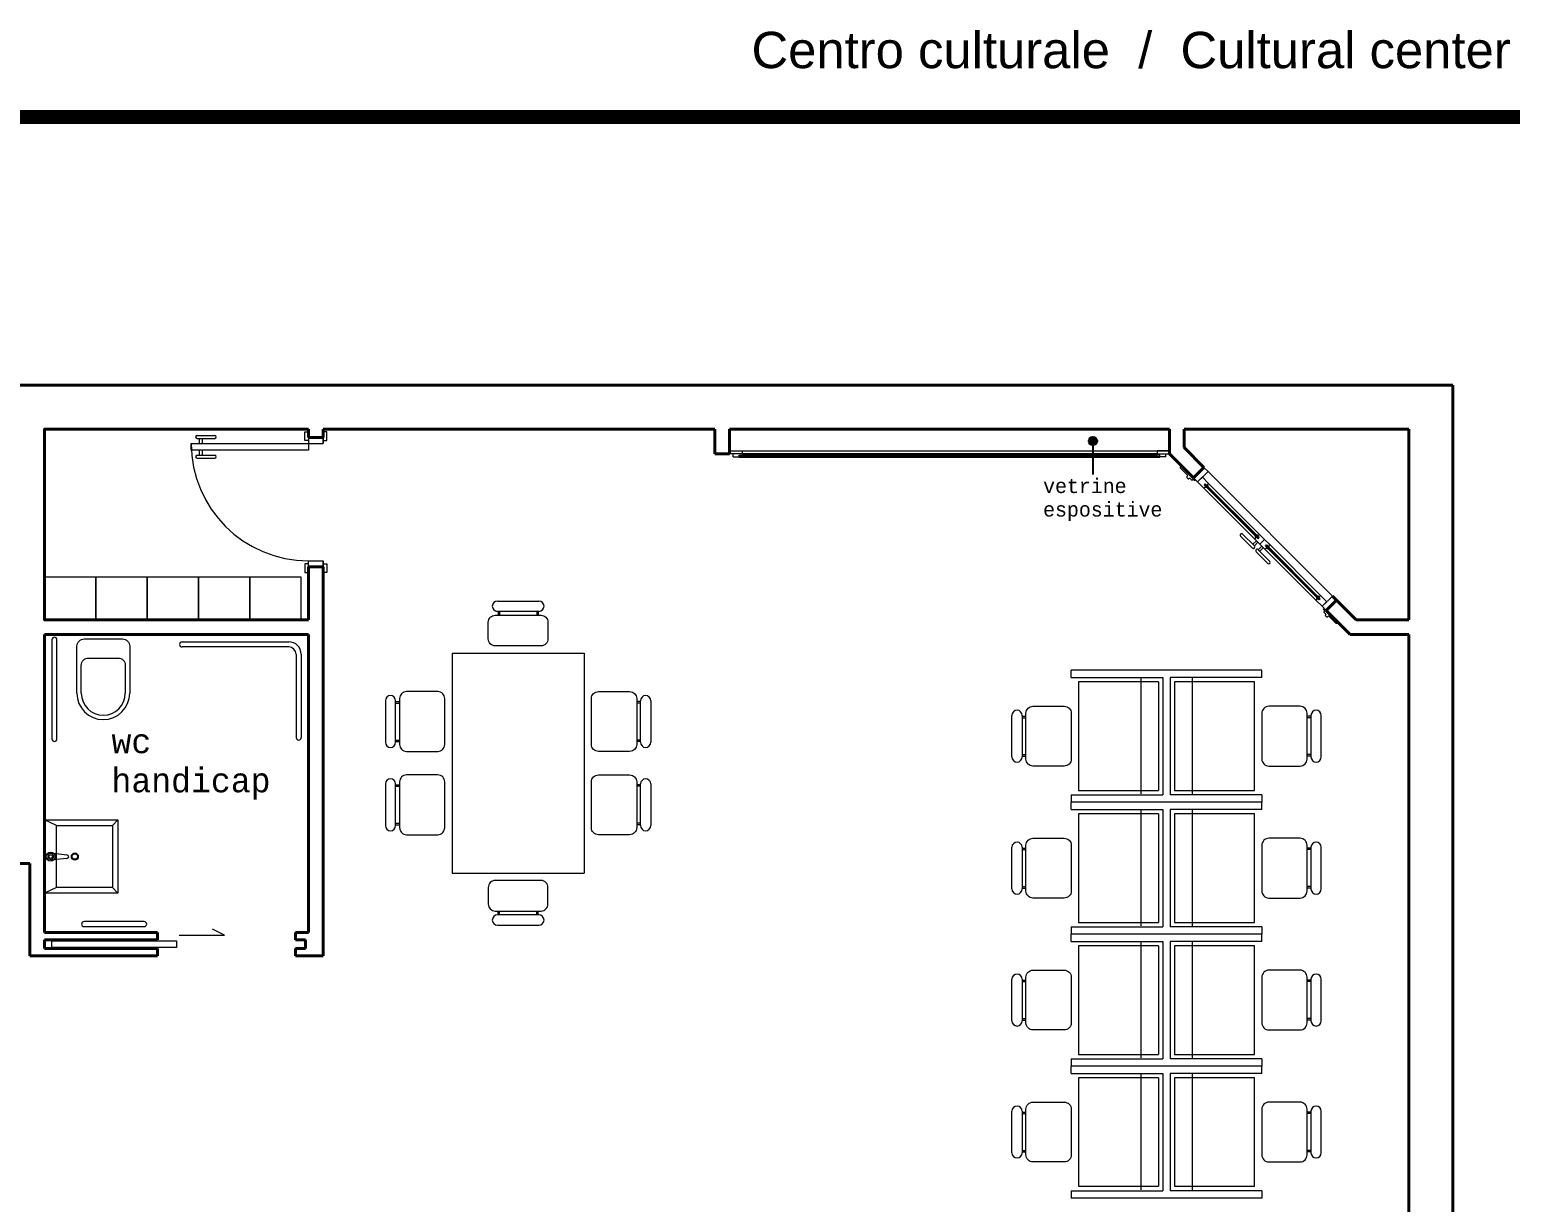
# Model space of a CAD drawing. Header units: millimetres. Extents: x 321.9 to 346.7, y 165.5 to 190.4.
# Drawn here: x 336.26 to 346.47, y 181.76 to 189.76 of the extents above; entities that cross this region are included whole.
import ezdxf

# ---------------------------------------------------------------- set-up
doc = ezdxf.new("R2010")
doc.units = ezdxf.units.MM
doc.linetypes.add('DASHED2', pattern=[9.525, 6.35, -3.175])
doc.linetypes.add('HIDDEN2', pattern=[4.7625, 3.175, -1.5875])
for name, color, linetype, lineweight in [('ARREDI attrezzature - furniture', 175, 'Continuous', 9), ('MURATURA sezioni - section wall', 7, 'Continuous', 40), ('PORTE finestre - doors windows', 252, 'Continuous', 5), ('SEZIONI medie - small section', 2, 'Continuous', 25), ('www.archweb.it - All rights reserved', 2, 'Continuous', 5)]:
    doc.layers.add(name, color=color, linetype=linetype, lineweight=lineweight)
doc.layers.add('SCRITTE - txt', color=252, linetype='Continuous')
doc.layers.add('VETRATE sezioni - windows sections', color=171, linetype='Continuous', true_color=0x4d79ff)
doc.styles.add('LUCIDA', font='lucon.TTF')
doc.styles.get("Standard").update_dxf_attribs({"font": 'arial.ttf'})

msp = doc.modelspace()

# ---------------------------------------------------------------- hatches: boundary and pattern name
at = {"layer": 'SCRITTE - txt'}
msp.add_hatch(color=256, dxfattribs=at).paths.add_polyline_path([(343.543, 186.953, 1), (343.485, 186.953, 1)])

# ---------------------------------------------------------------- linework, layer by layer
at = {"layer": 'ARREDI attrezzature - furniture', "linetype": 'Continuous', "lineweight": 0}
for p, q in [((341.036, 186.886), (344.036, 186.886)), ((344.299, 186.745), (345.147, 185.896))]:
    msp.add_line(p, q, dxfattribs=at)
at = {"layer": 'ARREDI attrezzature - furniture'}
for p, q in [((339.452, 185.861), (339.735, 185.861)), ((339.735, 185.791), (339.452, 185.791)), ((339.457, 185.791), (339.457, 185.765)), ((339.467, 185.791), (339.467, 185.765)), ((339.72, 185.791), (339.72, 185.765)), ((339.73, 185.791), (339.73, 185.765)), ((336.414, 185.598), (336.414, 184.921)), ((336.414, 185.598), (336.414, 184.921)), ((336.448, 184.921), (336.448, 185.598)), ((336.448, 184.921), (336.448, 185.598)), ((337.301, 185.583), (338.029, 185.583)), ((338.029, 185.549), (337.301, 185.549)), ((338.079, 185.499), (338.079, 184.931)), ((338.114, 185.499), (338.114, 184.931)), ((339.143, 185.506), (339.143, 184.006)), ((339.143, 185.506), (340.043, 185.506)), ((340.043, 185.506), (340.043, 184.006)), ((344.666, 185.39), (343.366, 185.39)), ((343.366, 185.34), (343.366, 185.39)), ((344.666, 185.39), (343.366, 185.39)), ((343.366, 185.34), (343.366, 185.39)), ((343.366, 185.34), (343.991, 185.34)), ((343.366, 185.34), (343.991, 185.34)), ((343.991, 185.34), (343.991, 184.54)), ((343.991, 185.34), (343.991, 184.54)), ((344.666, 185.34), (344.041, 185.34)), ((344.041, 185.34), (344.041, 184.54)), ((344.666, 185.34), (344.041, 185.34)), ((344.041, 185.34), (344.041, 184.54)), ((344.666, 185.34), (344.666, 185.39)), ((344.666, 185.34), (344.666, 185.39)), ((343.961, 185.31), (343.416, 185.31)), ((343.416, 185.31), (343.416, 184.57)), ((343.961, 185.31), (343.416, 185.31)), ((343.416, 185.31), (343.416, 184.57)), ((343.961, 185.31), (343.961, 184.57)), ((343.961, 185.31), (343.961, 184.57)), ((344.616, 185.31), (344.071, 185.31)), ((344.071, 185.31), (344.071, 184.57)), ((344.616, 185.31), (344.071, 185.31)), ((344.071, 185.31), (344.071, 184.57)), ((344.616, 184.57), (344.616, 185.31)), ((344.616, 184.57), (344.616, 185.31)), ((338.688, 185.182), (338.688, 184.898)), ((338.758, 184.898), (338.758, 185.182)), ((338.758, 185.176), (338.785, 185.176)), ((338.758, 185.166), (338.785, 185.166)), ((340.428, 185.176), (340.402, 185.176)), ((340.428, 185.166), (340.402, 185.166)), ((340.428, 184.898), (340.428, 185.182)), ((340.498, 185.182), (340.498, 184.898)), ((342.961, 184.798), (342.961, 185.082)), ((343.031, 185.082), (343.031, 184.798)), ((343.031, 185.076), (343.057, 185.076)), ((343.031, 185.066), (343.057, 185.066)), ((345.001, 185.076), (344.974, 185.076)), ((345.001, 185.066), (344.974, 185.066)), ((345.001, 185.082), (345.001, 184.798)), ((345.071, 184.798), (345.071, 185.082)), ((338.758, 184.913), (338.785, 184.913)), ((338.758, 184.903), (338.785, 184.903)), ((340.428, 184.913), (340.402, 184.913)), ((340.428, 184.903), (340.402, 184.903)), ((343.031, 184.814), (343.057, 184.814)), ((343.031, 184.804), (343.057, 184.804)), ((345.001, 184.814), (344.974, 184.814)), ((345.001, 184.804), (344.974, 184.804)), ((338.688, 184.614), (338.688, 184.33)), ((338.758, 184.33), (338.758, 184.614)), ((340.428, 184.33), (340.428, 184.614)), ((340.498, 184.614), (340.498, 184.33)), ((338.758, 184.609), (338.785, 184.609)), ((338.758, 184.599), (338.785, 184.599)), ((340.428, 184.609), (340.402, 184.609)), ((340.428, 184.599), (340.402, 184.599)), ((343.366, 184.54), (343.991, 184.54)), ((343.366, 184.54), (343.366, 184.49)), ((343.366, 184.54), (343.991, 184.54)), ((343.366, 184.54), (343.366, 184.49)), ((343.416, 184.57), (343.961, 184.57)), ((343.416, 184.57), (343.961, 184.57)), ((344.666, 184.54), (344.041, 184.54)), ((344.666, 184.54), (344.041, 184.54)), ((344.071, 184.57), (344.616, 184.57)), ((344.071, 184.57), (344.616, 184.57)), ((344.666, 184.54), (344.666, 184.49)), ((344.666, 184.54), (344.666, 184.49)), ((344.666, 184.49), (343.366, 184.49)), ((344.666, 184.49), (343.366, 184.49)), ((344.666, 184.49), (343.366, 184.49)), ((343.366, 184.44), (343.366, 184.49)), ((344.666, 184.49), (343.366, 184.49)), ((343.366, 184.44), (343.366, 184.49)), ((343.366, 184.44), (343.991, 184.44)), ((343.366, 184.44), (343.991, 184.44)), ((343.961, 184.41), (343.416, 184.41)), ((343.416, 184.41), (343.416, 183.67)), ((343.961, 184.41), (343.416, 184.41)), ((343.416, 184.41), (343.416, 183.67)), ((343.961, 184.41), (343.961, 183.67)), ((343.961, 184.41), (343.961, 183.67)), ((343.991, 184.44), (343.991, 183.64)), ((343.991, 184.44), (343.991, 183.64)), ((344.666, 184.44), (344.041, 184.44)), ((344.041, 184.44), (344.041, 183.64)), ((344.666, 184.44), (344.041, 184.44)), ((344.041, 184.44), (344.041, 183.64)), ((344.616, 184.41), (344.071, 184.41)), ((344.071, 184.41), (344.071, 183.67)), ((344.616, 184.41), (344.071, 184.41)), ((344.071, 184.41), (344.071, 183.67)), ((344.616, 183.67), (344.616, 184.41)), ((344.616, 183.67), (344.616, 184.41)), ((344.666, 184.44), (344.666, 184.49)), ((344.666, 184.44), (344.666, 184.49)), ((336.446, 184.331), (336.364, 184.369)), ((336.446, 184.331), (336.364, 184.369)), ((336.446, 184.331), (336.826, 184.331)), ((336.446, 183.907), (336.446, 184.331)), ((336.446, 184.331), (336.826, 184.331)), ((336.446, 183.907), (336.446, 184.331)), ((336.826, 184.331), (336.826, 183.907)), ((336.826, 184.331), (336.826, 183.907)), ((338.758, 184.346), (338.785, 184.346)), ((338.758, 184.336), (338.785, 184.336)), ((340.428, 184.346), (340.402, 184.346)), ((340.428, 184.336), (340.402, 184.336)), ((336.516, 184.106), (336.424, 184.096)), ((336.516, 184.106), (336.424, 184.096)), ((336.425, 184.143), (336.516, 184.131)), ((336.425, 184.143), (336.516, 184.131)), ((342.961, 183.898), (342.961, 184.182)), ((343.031, 184.182), (343.031, 183.898)), ((343.031, 184.176), (343.057, 184.176)), ((343.031, 184.166), (343.057, 184.166)), ((345.001, 184.176), (344.974, 184.176)), ((345.001, 184.166), (344.974, 184.166)), ((345.001, 184.182), (345.001, 183.898)), ((345.071, 183.898), (345.071, 184.182)), ((339.143, 184.006), (340.043, 184.006)), ((336.826, 183.907), (336.446, 183.907)), ((336.826, 183.907), (336.446, 183.907)), ((343.031, 183.914), (343.057, 183.914)), ((343.031, 183.904), (343.057, 183.904)), ((345.001, 183.914), (344.974, 183.914)), ((345.001, 183.904), (344.974, 183.904)), ((339.735, 183.721), (339.452, 183.721)), ((339.457, 183.721), (339.457, 183.747)), ((339.467, 183.721), (339.467, 183.747)), ((339.72, 183.721), (339.72, 183.747)), ((339.73, 183.721), (339.73, 183.747)), ((337.043, 183.675), (336.633, 183.675)), ((337.043, 183.675), (336.633, 183.675)), ((336.633, 183.641), (337.043, 183.641)), ((336.633, 183.641), (337.043, 183.641)), ((339.452, 183.651), (339.735, 183.651)), ((343.366, 183.64), (343.991, 183.64)), ((343.366, 183.64), (343.366, 183.59)), ((343.366, 183.64), (343.991, 183.64)), ((343.366, 183.64), (343.366, 183.59)), ((343.416, 183.67), (343.961, 183.67)), ((343.416, 183.67), (343.961, 183.67)), ((344.666, 183.64), (344.041, 183.64)), ((344.666, 183.64), (344.041, 183.64)), ((344.071, 183.67), (344.616, 183.67)), ((344.071, 183.67), (344.616, 183.67)), ((344.666, 183.64), (344.666, 183.59)), ((344.666, 183.64), (344.666, 183.59)), ((344.666, 183.59), (343.366, 183.59)), ((344.666, 183.59), (343.366, 183.59)), ((344.666, 183.59), (343.366, 183.59)), ((343.366, 183.54), (343.366, 183.59)), ((344.666, 183.59), (343.366, 183.59)), ((343.366, 183.54), (343.366, 183.59)), ((343.366, 183.54), (343.991, 183.54)), ((343.366, 183.54), (343.991, 183.54)), ((343.961, 183.51), (343.416, 183.51)), ((343.416, 183.51), (343.416, 182.77)), ((343.961, 183.51), (343.416, 183.51)), ((343.416, 183.51), (343.416, 182.77)), ((343.961, 183.51), (343.961, 182.77)), ((343.961, 183.51), (343.961, 182.77)), ((343.991, 183.54), (343.991, 182.74)), ((343.991, 183.54), (343.991, 182.74)), ((344.666, 183.54), (344.041, 183.54)), ((344.041, 183.54), (344.041, 182.74)), ((344.666, 183.54), (344.041, 183.54)), ((344.041, 183.54), (344.041, 182.74)), ((344.616, 183.51), (344.071, 183.51)), ((344.071, 183.51), (344.071, 182.77)), ((344.616, 183.51), (344.071, 183.51)), ((344.071, 183.51), (344.071, 182.77)), ((344.616, 182.77), (344.616, 183.51)), ((344.616, 182.77), (344.616, 183.51)), ((344.666, 183.54), (344.666, 183.59)), ((344.666, 183.54), (344.666, 183.59)), ((342.961, 182.998), (342.961, 183.282)), ((343.031, 183.282), (343.031, 182.998)), ((343.031, 183.276), (343.057, 183.276)), ((343.031, 183.266), (343.057, 183.266)), ((345.001, 183.276), (344.974, 183.276)), ((345.001, 183.266), (344.974, 183.266)), ((345.001, 183.282), (345.001, 182.998)), ((345.071, 182.998), (345.071, 183.282)), ((343.031, 183.014), (343.057, 183.014)), ((343.031, 183.004), (343.057, 183.004)), ((345.001, 183.014), (344.974, 183.014)), ((345.001, 183.004), (344.974, 183.004)), ((343.366, 182.74), (343.991, 182.74)), ((343.366, 182.74), (343.366, 182.69)), ((343.366, 182.74), (343.991, 182.74)), ((343.366, 182.74), (343.366, 182.69)), ((344.666, 182.69), (343.366, 182.69)), ((344.666, 182.69), (343.366, 182.69)), ((344.666, 182.69), (343.366, 182.69)), ((343.366, 182.64), (343.366, 182.69)), ((344.666, 182.69), (343.366, 182.69)), ((343.366, 182.64), (343.366, 182.69)), ((343.416, 182.77), (343.961, 182.77)), ((343.416, 182.77), (343.961, 182.77)), ((344.666, 182.74), (344.041, 182.74)), ((344.666, 182.74), (344.041, 182.74)), ((344.071, 182.77), (344.616, 182.77)), ((344.071, 182.77), (344.616, 182.77)), ((344.666, 182.74), (344.666, 182.69)), ((344.666, 182.74), (344.666, 182.69)), ((344.666, 182.64), (344.666, 182.69)), ((344.666, 182.64), (344.666, 182.69)), ((343.366, 182.64), (343.991, 182.64)), ((343.366, 182.64), (343.991, 182.64)), ((343.961, 182.61), (343.416, 182.61)), ((343.416, 182.61), (343.416, 181.87)), ((343.961, 182.61), (343.416, 182.61)), ((343.416, 182.61), (343.416, 181.87)), ((343.961, 182.61), (343.961, 181.87)), ((343.961, 182.61), (343.961, 181.87)), ((343.991, 182.64), (343.991, 181.84)), ((343.991, 182.64), (343.991, 181.84)), ((344.666, 182.64), (344.041, 182.64)), ((344.041, 182.64), (344.041, 181.84)), ((344.666, 182.64), (344.041, 182.64)), ((344.041, 182.64), (344.041, 181.84)), ((344.616, 182.61), (344.071, 182.61)), ((344.071, 182.61), (344.071, 181.87)), ((344.616, 182.61), (344.071, 182.61)), ((344.071, 182.61), (344.071, 181.87)), ((344.616, 181.87), (344.616, 182.61)), ((344.616, 181.87), (344.616, 182.61)), ((342.961, 182.098), (342.961, 182.382)), ((343.031, 182.382), (343.031, 182.098)), ((343.031, 182.376), (343.057, 182.376)), ((343.031, 182.366), (343.057, 182.366)), ((345.001, 182.376), (344.974, 182.376)), ((345.001, 182.366), (344.974, 182.366)), ((345.001, 182.382), (345.001, 182.098)), ((345.071, 182.098), (345.071, 182.382)), ((343.031, 182.114), (343.057, 182.114)), ((343.031, 182.104), (343.057, 182.104)), ((345.001, 182.114), (344.974, 182.114)), ((345.001, 182.104), (344.974, 182.104)), ((343.416, 181.87), (343.961, 181.87)), ((343.416, 181.87), (343.961, 181.87)), ((344.071, 181.87), (344.616, 181.87)), ((344.071, 181.87), (344.616, 181.87)), ((343.366, 181.84), (343.991, 181.84)), ((343.366, 181.84), (343.366, 181.79)), ((343.366, 181.84), (343.991, 181.84)), ((343.366, 181.84), (343.366, 181.79)), ((344.666, 181.79), (343.366, 181.79)), ((344.666, 181.79), (343.366, 181.79)), ((344.666, 181.84), (344.041, 181.84)), ((344.666, 181.84), (344.041, 181.84)), ((344.666, 181.84), (344.666, 181.79)), ((344.666, 181.84), (344.666, 181.79))]:
    msp.add_line(p, q, dxfattribs=at)
at = {"layer": 'ARREDI attrezzature - furniture', "linetype": 'HIDDEN2', "ltscale": 0.25}
for p, q in [((343.841, 185.34), (343.841, 184.54)), ((343.841, 185.34), (343.841, 184.54)), ((344.191, 185.34), (344.191, 184.54)), ((344.191, 185.34), (344.191, 184.54)), ((343.841, 184.44), (343.841, 183.64)), ((343.841, 184.44), (343.841, 183.64)), ((344.191, 184.44), (344.191, 183.64)), ((344.191, 184.44), (344.191, 183.64)), ((343.841, 183.54), (343.841, 182.74)), ((343.841, 183.54), (343.841, 182.74)), ((344.191, 183.54), (344.191, 182.74)), ((344.191, 183.54), (344.191, 182.74)), ((343.841, 182.64), (343.841, 181.84)), ((343.841, 182.64), (343.841, 181.84)), ((344.191, 182.64), (344.191, 181.84)), ((344.191, 182.64), (344.191, 181.84))]:
    msp.add_line(p, q, dxfattribs=at)
at = {"layer": 'ARREDI attrezzature - furniture', "ltscale": 1.2}
for p, q in [((336.826, 184.331), (336.864, 184.369)), ((336.826, 184.331), (336.864, 184.369)), ((336.446, 183.907), (336.364, 183.869)), ((336.446, 183.907), (336.364, 183.869)), ((336.826, 183.907), (336.864, 183.869)), ((336.826, 183.907), (336.864, 183.869))]:
    msp.add_line(p, q, dxfattribs=at)
at = {"layer": 'ARREDI attrezzature - furniture', "linetype": 'Continuous'}
for points in [[(336.714, 186.024), (336.364, 186.024), (336.364, 185.733), (336.714, 185.733)], [(337.064, 186.024), (336.714, 186.024), (336.714, 185.733), (337.064, 185.733)], [(337.414, 186.024), (337.064, 186.024), (337.064, 185.733), (337.414, 185.733)], [(337.764, 186.024), (337.414, 186.024), (337.414, 185.733), (337.764, 185.733)], [(338.114, 186.024), (337.764, 186.024), (337.764, 185.733), (338.114, 185.733)]]:
    msp.add_lwpolyline(points, close=True, dxfattribs=at)
at = {"layer": 'ARREDI attrezzature - furniture'}
for points in [[(339.39, 185.603), (339.39, 185.717, -0.414214), (339.437, 185.765), (339.75, 185.765, -0.414214), (339.797, 185.717), (339.797, 185.603, -0.414214), (339.75, 185.556), (339.437, 185.556, -0.414214)], [(339.046, 185.244), (338.832, 185.244, 0.414214), (338.785, 185.196), (338.785, 184.884, 0.414214), (338.832, 184.836), (339.046, 184.836, 0.414214), (339.093, 184.884), (339.093, 185.196, 0.414214)], [(340.141, 185.244), (340.354, 185.244, -0.414214), (340.402, 185.196), (340.402, 184.884, -0.414214), (340.354, 184.836), (340.141, 184.836, -0.414214), (340.093, 184.884), (340.093, 185.196, -0.414214)], [(343.318, 184.736), (343.105, 184.736, -0.414214), (343.057, 184.784), (343.057, 185.096, -0.414214), (343.105, 185.144), (343.318, 185.144, -0.414214), (343.366, 185.096), (343.366, 184.784, -0.414214)], [(344.713, 184.736), (344.927, 184.736, 0.414214), (344.974, 184.784), (344.974, 185.096, 0.414214), (344.927, 185.144), (344.713, 185.144, 0.414214), (344.666, 185.096), (344.666, 184.784, 0.414214)], [(339.046, 184.676), (338.832, 184.676, 0.414214), (338.785, 184.628), (338.785, 184.316, 0.414214), (338.832, 184.268), (339.046, 184.268, 0.414214), (339.093, 184.316), (339.093, 184.628, 0.414214)], [(340.141, 184.676), (340.354, 184.676, -0.414214), (340.402, 184.628), (340.402, 184.316, -0.414214), (340.354, 184.268), (340.141, 184.268, -0.414214), (340.093, 184.316), (340.093, 184.628, -0.414214)], [(343.318, 183.836), (343.105, 183.836, -0.414214), (343.057, 183.884), (343.057, 184.196, -0.414214), (343.105, 184.244), (343.318, 184.244, -0.414214), (343.366, 184.196), (343.366, 183.884, -0.414214)], [(344.713, 183.836), (344.927, 183.836, 0.414214), (344.974, 183.884), (344.974, 184.196, 0.414214), (344.927, 184.244), (344.713, 184.244, 0.414214), (344.666, 184.196), (344.666, 183.884, 0.414214)], [(339.39, 183.908), (339.39, 183.795, 0.414214), (339.437, 183.747), (339.75, 183.747, 0.414214), (339.797, 183.795), (339.797, 183.908, 0.414214), (339.75, 183.956), (339.437, 183.956, 0.414214)], [(343.318, 182.936), (343.105, 182.936, -0.414214), (343.057, 182.984), (343.057, 183.296, -0.414214), (343.105, 183.344), (343.318, 183.344, -0.414214), (343.366, 183.296), (343.366, 182.984, -0.414214)], [(344.713, 182.936), (344.927, 182.936, 0.414214), (344.974, 182.984), (344.974, 183.296, 0.414214), (344.927, 183.344), (344.713, 183.344, 0.414214), (344.666, 183.296), (344.666, 182.984, 0.414214)], [(343.318, 182.036), (343.105, 182.036, -0.414214), (343.057, 182.084), (343.057, 182.396, -0.414214), (343.105, 182.444), (343.318, 182.444, -0.414214), (343.366, 182.396), (343.366, 182.084, -0.414214)], [(344.713, 182.036), (344.927, 182.036, 0.414214), (344.974, 182.084), (344.974, 182.396, 0.414214), (344.927, 182.444), (344.713, 182.444, 0.414214), (344.666, 182.396), (344.666, 182.084, 0.414214)]]:
    msp.add_lwpolyline(points, format="xyb", close=True, dxfattribs=at)
for points in [[(336.584, 185.233), (336.584, 185.553, -0.414214), (336.634, 185.603), (336.894, 185.603, -0.414214), (336.944, 185.553), (336.944, 185.233)], [(336.584, 185.233), (336.584, 185.553, -0.414214), (336.634, 185.603), (336.894, 185.603, -0.414214), (336.944, 185.553), (336.944, 185.233)], [(336.614, 185.233), (336.614, 185.423, -0.414214), (336.664, 185.473), (336.864, 185.473, -0.414214), (336.914, 185.423), (336.914, 185.233)], [(336.614, 185.233), (336.614, 185.423, -0.414214), (336.664, 185.473), (336.864, 185.473, -0.414214), (336.914, 185.423), (336.914, 185.233)]]:
    msp.add_lwpolyline(points, format="xyb", dxfattribs=at)
for points in [[(336.364, 184.369), (336.864, 184.369), (336.864, 183.869), (336.364, 183.869)], [(336.364, 184.369), (336.864, 184.369), (336.864, 183.869), (336.364, 183.869)], [(336.385, 184.105), (336.412, 184.096), (336.429, 184.119), (336.412, 184.142), (336.385, 184.134)], [(336.385, 184.105), (336.412, 184.096), (336.429, 184.119), (336.412, 184.142), (336.385, 184.134)]]:
    msp.add_lwpolyline(points, close=True, dxfattribs=at)
for centre, radius in [((336.405, 184.119), 0.0309), ((336.405, 184.119), 0.0309), ((336.405, 184.119), 0.0126), ((336.405, 184.119), 0.0126), ((336.57, 184.119), 0.0238), ((336.57, 184.119), 0.0238), ((336.57, 184.119), 0.019), ((336.57, 184.119), 0.019)]:
    msp.add_circle(centre, radius, dxfattribs=at)
for centre, radius, start, end in [((339.452, 185.826), 0.035, 90, 270), ((339.735, 185.826), 0.035, 270, 90), ((336.431, 185.598), 0.0172, 0, 180), ((336.431, 185.598), 0.0172, 0, 180), ((337.301, 185.566), 0.0172, 90, 270), ((338.029, 185.499), 0.0843, 0, 90), ((338.029, 185.499), 0.05, 0, 90), ((336.764, 185.233), 0.18, 180, 0), ((336.764, 185.233), 0.18, 180, 0), ((336.764, 185.233), 0.15, 180, 0), ((336.764, 185.233), 0.15, 180, 0), ((338.723, 185.182), 0.035, 0, 180), ((340.463, 185.182), 0.035, 0, 180), ((342.996, 185.082), 0.035, 0, 180), ((345.036, 185.082), 0.035, 0, 180), ((336.431, 184.921), 0.0172, 180, 0), ((336.431, 184.921), 0.0172, 180, 0), ((338.097, 184.931), 0.0172, 180, 0), ((338.723, 184.898), 0.035, 180, 0), ((340.463, 184.898), 0.035, 180, 0), ((342.996, 184.798), 0.035, 180, 0), ((345.036, 184.798), 0.035, 180, 0), ((338.723, 184.614), 0.035, 0, 180), ((340.463, 184.614), 0.035, 0, 180), ((338.723, 184.33), 0.035, 180, 0), ((340.463, 184.33), 0.035, 180, 0), ((342.996, 184.182), 0.035, 0, 180), ((345.036, 184.182), 0.035, 0, 180), ((336.516, 184.118), 0.0123, 269.5099, 89.5099), ((336.516, 184.118), 0.0123, 269.5099, 89.5099), ((342.996, 183.898), 0.035, 180, 0), ((345.036, 183.898), 0.035, 180, 0), ((339.452, 183.686), 0.035, 90, 270), ((339.735, 183.686), 0.035, 270, 90), ((336.633, 183.658), 0.0172, 90, 270), ((336.633, 183.658), 0.0172, 90, 270), ((337.043, 183.658), 0.0172, 270, 90), ((337.043, 183.658), 0.0172, 270, 90), ((342.996, 183.282), 0.035, 0, 180), ((345.036, 183.282), 0.035, 0, 180), ((342.996, 182.998), 0.035, 180, 0), ((345.036, 182.998), 0.035, 180, 0), ((342.996, 182.382), 0.035, 0, 180), ((345.036, 182.382), 0.035, 0, 180), ((342.996, 182.098), 0.035, 180, 0), ((345.036, 182.098), 0.035, 180, 0)]:
    msp.add_arc(centre, radius, start, end, dxfattribs=at)
at = {"layer": 'MURATURA sezioni - section wall'}
for p, q in [((322.014, 187.335), (345.969, 187.335)), ((345.969, 180.984), (345.969, 187.335)), ((340.936, 186.866), (340.936, 187.035)), ((344.136, 187.035), (345.669, 187.035)), ((341.036, 186.866), (340.936, 186.866)), ((345.105, 185.797), (345.176, 185.868))]:
    msp.add_line(p, q, dxfattribs=at)
at = {"layer": 'MURATURA sezioni - section wall', "linetype": 'Continuous'}
for p, q in [((338.164, 187.035), (338.164, 186.976)), ((338.264, 186.976), (338.164, 186.976)), ((338.264, 186.976), (338.264, 187.035)), ((341.036, 186.866), (341.036, 187.035)), ((344.036, 186.866), (344.036, 187.035)), ((344.036, 186.866), (344.036, 187.035)), ((344.136, 186.908), (344.136, 187.035)), ((345.669, 185.733), (345.669, 187.035)), ((344.2, 186.702), (344.036, 186.866)), ((344.271, 186.773), (344.136, 186.908)), ((344.271, 186.773), (344.2, 186.702)), ((338.264, 186.096), (338.164, 186.096)), ((338.164, 186.096), (338.164, 185.733)), ((338.264, 183.441), (338.264, 186.096)), ((345.147, 185.896), (345.31, 185.733)), ((345.105, 185.797), (345.269, 185.633)), ((345.31, 185.733), (345.669, 185.733)), ((336.364, 183.601), (336.364, 185.633)), ((336.364, 185.633), (338.164, 185.633)), ((338.164, 185.633), (338.164, 183.601)), ((345.269, 185.633), (345.669, 185.633)), ((345.669, 181.284), (345.669, 185.633)), ((336.164, 184.071), (336.264, 184.071)), ((336.264, 184.071), (336.264, 183.441)), ((336.364, 183.601), (337.134, 183.601)), ((337.134, 183.601), (337.134, 183.551)), ((338.074, 183.601), (338.074, 183.551)), ((338.164, 183.601), (338.074, 183.601)), ((336.364, 183.551), (336.364, 183.491)), ((336.364, 183.551), (337.134, 183.551)), ((336.364, 183.491), (337.134, 183.491)), ((337.134, 183.491), (337.134, 183.441)), ((338.144, 183.551), (338.074, 183.551)), ((338.074, 183.491), (338.074, 183.441)), ((338.144, 183.491), (338.074, 183.491)), ((338.144, 183.551), (338.144, 183.491)), ((336.264, 183.441), (337.134, 183.441)), ((338.074, 183.441), (338.264, 183.441))]:
    msp.add_line(p, q, dxfattribs=at)
at = {"layer": 'MURATURA sezioni - section wall'}
for points in [[(338.164, 185.733), (336.364, 185.733), (336.364, 187.035), (338.164, 187.035)], [(338.264, 187.035), (340.936, 187.035)], [(341.036, 187.035), (344.036, 187.035)]]:
    msp.add_lwpolyline(points, dxfattribs=at)
at = {"layer": 'PORTE finestre - doors windows'}
for p, q in [((337.404, 186.991), (337.524, 186.991)), ((337.404, 186.971), (337.524, 186.971)), ((337.419, 186.971), (337.419, 186.936)), ((337.439, 186.971), (337.439, 186.936)), ((338.139, 186.956), (338.139, 187.016)), ((338.139, 187.016), (338.164, 187.016)), ((338.164, 187.016), (338.164, 186.956)), ((338.164, 186.976), (338.164, 186.936)), ((338.264, 186.976), (338.164, 186.976)), ((338.289, 187.016), (338.264, 187.016)), ((338.264, 187.016), (338.264, 186.956)), ((338.264, 186.976), (338.264, 186.936)), ((338.264, 186.936), (338.264, 186.976)), ((338.289, 186.956), (338.289, 187.016)), ((337.364, 186.891), (337.364, 186.936)), ((337.364, 186.936), (338.164, 186.936)), ((338.164, 186.891), (337.364, 186.891)), ((337.419, 186.891), (337.419, 186.856)), ((337.439, 186.891), (337.439, 186.856)), ((338.164, 186.956), (338.139, 186.956)), ((338.164, 186.936), (338.264, 186.936)), ((338.164, 186.936), (338.164, 186.891)), ((338.264, 186.956), (338.289, 186.956)), ((337.404, 186.856), (337.524, 186.856)), ((337.404, 186.836), (337.524, 186.836)), ((338.139, 186.116), (338.139, 186.056)), ((338.164, 186.116), (338.139, 186.116)), ((338.139, 186.056), (338.164, 186.056)), ((338.164, 186.096), (338.164, 186.136)), ((338.164, 186.136), (338.264, 186.136)), ((338.164, 186.056), (338.164, 186.116)), ((338.264, 186.096), (338.164, 186.096)), ((338.264, 186.096), (338.264, 186.136)), ((338.264, 186.136), (338.264, 186.096)), ((338.264, 186.056), (338.264, 186.116)), ((338.264, 186.116), (338.289, 186.116)), ((338.289, 186.056), (338.264, 186.056)), ((338.289, 186.116), (338.289, 186.056)), ((337.591, 183.583), (337.51, 183.624)), ((337.281, 183.583), (337.591, 183.583))]:
    msp.add_line(p, q, dxfattribs=at)
at = {"layer": 'PORTE finestre - doors windows', "ltscale": 1.2}
for p, q in [((344.276, 186.658), (344.644, 186.29)), ((344.279, 186.662), (344.647, 186.294)), ((344.3, 186.666), (344.652, 186.314)), ((344.62, 186.282), (344.268, 186.634)), ((344.272, 186.655), (344.64, 186.287)), ((344.6, 186.224), (344.521, 186.304)), ((344.615, 186.238), (344.535, 186.318)), ((344.604, 186.249), (344.629, 186.273)), ((344.615, 186.238), (344.639, 186.263)), ((344.652, 186.25), (344.684, 186.282)), ((344.652, 186.25), (344.684, 186.282)), ((345.069, 185.897), (344.717, 186.249)), ((344.627, 186.198), (344.706, 186.118)), ((344.641, 186.212), (344.666, 186.237)), ((344.641, 186.212), (344.72, 186.132)), ((344.641, 186.212), (344.72, 186.132)), ((344.651, 186.201), (344.676, 186.226)), ((344.685, 186.217), (345.045, 185.857)), ((345.057, 185.87), (344.69, 186.237)), ((345.061, 185.873), (344.693, 186.241)), ((345.064, 185.877), (344.697, 186.245))]:
    msp.add_line(p, q, dxfattribs=at)
for points in [[(344.214, 186.688), (344.119, 186.784), (344.111, 186.777, 0.414214), (344.111, 186.769), (344.162, 186.719), (344.155, 186.711, 0.414214), (344.155, 186.704), (344.162, 186.697, 0.414214), (344.169, 186.697), (344.173, 186.701), (344.186, 186.688, 0.414214), (344.193, 186.688), (344.198, 186.693), (344.208, 186.683), (344.214, 186.688)], [(345.091, 185.811), (345.186, 185.716), (345.179, 185.709, -0.414214), (345.172, 185.709), (345.121, 185.76), (345.114, 185.753, -0.414214), (345.107, 185.753), (345.1, 185.76, -0.414214), (345.1, 185.767), (345.104, 185.77), (345.091, 185.783, -0.414214), (345.091, 185.79), (345.096, 185.795), (345.085, 185.806), (345.091, 185.811)]]:
    msp.add_lwpolyline(points, format="xyb", dxfattribs=at)
for points in [[(344.271, 186.773), (344.299, 186.745), (344.228, 186.674), (344.2, 186.702)], [(345.176, 185.868), (345.147, 185.896), (345.077, 185.826), (345.105, 185.797)]]:
    msp.add_lwpolyline(points, close=True, dxfattribs=at)
for points in [[(344.283, 186.644), (344.272, 186.655), (344.279, 186.662), (344.29, 186.651), (344.3, 186.661, 0.414214), (344.3, 186.666), (344.26, 186.706), (344.228, 186.674), (344.268, 186.634, 0.414214), (344.273, 186.634), (344.283, 186.644)], [(344.283, 186.644), (344.29, 186.637), (344.289, 186.636, -0.414214), (344.284, 186.636), (344.279, 186.64)], [(344.29, 186.651), (344.297, 186.644), (344.298, 186.645, 0.414214), (344.298, 186.65), (344.294, 186.655)], [(344.629, 186.297), (344.64, 186.287), (344.647, 186.294), (344.637, 186.305), (344.646, 186.314, -0.414214), (344.652, 186.314), (344.684, 186.282), (344.652, 186.25), (344.62, 186.282, -0.414214), (344.62, 186.288), (344.629, 186.297)], [(344.629, 186.297), (344.622, 186.305), (344.622, 186.304, 0.414214), (344.622, 186.298), (344.626, 186.294)], [(344.637, 186.305), (344.629, 186.312), (344.63, 186.312, -0.414214), (344.636, 186.312), (344.64, 186.308)], [(344.7, 186.227), (344.69, 186.237), (344.697, 186.245), (344.707, 186.234), (344.717, 186.243, 0.414214), (344.717, 186.249), (344.684, 186.282), (344.652, 186.25), (344.685, 186.217, 0.414214), (344.691, 186.217), (344.7, 186.227)], [(344.7, 186.227), (344.707, 186.22), (344.706, 186.219, -0.414214), (344.701, 186.219), (344.697, 186.223)], [(344.707, 186.234), (344.714, 186.227), (344.715, 186.228, 0.414214), (344.715, 186.233), (344.711, 186.237)], [(345.047, 185.88), (345.057, 185.87), (345.064, 185.877), (345.054, 185.887), (345.063, 185.897, -0.414214), (345.069, 185.897), (345.109, 185.857), (345.077, 185.826), (345.037, 185.865, -0.414214), (345.037, 185.871), (345.047, 185.88)], [(345.047, 185.88), (345.04, 185.887), (345.039, 185.887, 0.414214), (345.039, 185.881), (345.043, 185.877)], [(345.054, 185.887), (345.047, 185.894), (345.047, 185.895, -0.414214), (345.053, 185.895), (345.057, 185.891)]]:
    msp.add_lwpolyline(points, format="xyb", close=True, dxfattribs=at)
at = {"layer": 'PORTE finestre - doors windows'}
msp.add_lwpolyline([(336.414, 183.498), (336.414, 183.543), (337.264, 183.543), (337.264, 183.498)], close=True, dxfattribs=at)
for centre, start, end in [((337.404, 186.981), 90, 270), ((337.524, 186.981), 270, 90), ((337.404, 186.846), 90, 270), ((337.524, 186.846), 270, 90)]:
    msp.add_arc(centre, 0.01, start, end, dxfattribs=at)
at = {"layer": 'PORTE finestre - doors windows', "linetype": 'DASHED2', "ltscale": 1500}
msp.add_arc((338.164, 186.936), 0.8, 180, 270, dxfattribs=at)
at = {"layer": 'PORTE finestre - doors windows', "ltscale": 1.2}
for centre, start, end in [((344.528, 186.311), 45.002, 225.002), ((344.608, 186.231), 225.002, 45.002), ((344.634, 186.205), 45.002, 225.002), ((344.713, 186.125), 225.002, 45.002)]:
    msp.add_arc(centre, 0.01, start, end, dxfattribs=at)
at = {"layer": 'SCRITTE - txt'}
msp.add_line((343.514, 186.953), (343.514, 186.725), dxfattribs=at)
msp.add_circle((343.514, 186.953), 0.0289, dxfattribs=at)
at = {"layer": 'SEZIONI medie - small section', "linetype": 'Continuous', "lineweight": 0}
for p, q in [((341.061, 186.846), (341.061, 186.866)), ((341.121, 186.866), (341.121, 186.856)), ((343.951, 186.866), (343.951, 186.856)), ((344.011, 186.846), (344.011, 186.866)), ((341.061, 186.846), (341.101, 186.846)), ((341.101, 186.846), (341.101, 186.856)), ((341.101, 186.856), (341.121, 186.856)), ((343.971, 186.856), (343.951, 186.856)), ((343.971, 186.846), (343.971, 186.856)), ((344.011, 186.846), (343.971, 186.846))]:
    msp.add_line(p, q, dxfattribs=at)
for points in [[(341.121, 186.886), (341.121, 186.866), (341.036, 186.866), (341.036, 186.886)], [(343.951, 186.886), (343.951, 186.866), (344.036, 186.866), (344.036, 186.886)]]:
    msp.add_lwpolyline(points, close=True, dxfattribs=at)
at = {"layer": 'VETRATE sezioni - windows sections', "ltscale": 0.015}
for p, q in [((341.121, 186.866), (343.951, 186.866)), ((341.101, 186.846), (343.971, 186.846)), ((341.121, 186.856), (343.951, 186.856))]:
    msp.add_line(p, q, dxfattribs=at)
at = {"layer": 'www.archweb.it - All rights reserved', "color": 7, "ltscale": 0.02, "true_color": 0xffffff, "const_width": 0.0964}
msp.add_lwpolyline([(322.049, 189.163), (346.426, 189.163)], dxfattribs=at)

# ---------------------------------------------------------------- texts
at = {"layer": 'SCRITTE - txt', "attachment_point": 1, "style": 'LUCIDA'}
for s, insert, char_height, width in [('vetrine espositive', (343.174, 186.694), 0.096, 0.56761), ('wc handicap', (336.82, 184.984), 0.16, 0.94602)]:
    msp.add_mtext(s, dxfattribs=dict(at, insert=insert, char_height=char_height, width=width))
at = {"layer": 'www.archweb.it - All rights reserved', "color": 2}
msp.add_text('Centro culturale  /  Cultural center', height=0.24794, dxfattribs=at).set_placement((341.185, 189.496))

doc.saveas('drawing.dxf')
